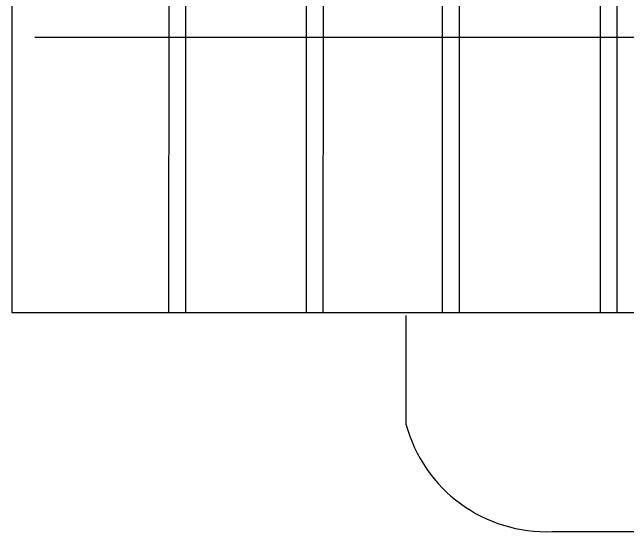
# Model space of a CAD drawing. Header units: millimetres. Extents: x -17017 to 2697, y 1903 to 18260.
# Drawn here: x -16962.39 to -16960.573, y 18236.827 to 18238.36 of the extents above; entities that cross this region are included whole.
import ezdxf

# ---------------------------------------------------------------- set-up
doc = ezdxf.new("R2010")
doc.units = ezdxf.units.MM
doc.layers.add('1', color=7, linetype='Continuous')
doc.layers.add('55', color=7, linetype='Continuous')

msp = doc.modelspace()

# ---------------------------------------------------------------- linework, layer by layer
at = {"layer": '1'}
for p, q in [((-16961.9219, 18245.0745), (-16961.929, 18237.4728)), ((-16961.8719, 18245.0744), (-16961.879, 18237.4728)), ((-16961.5157, 18245.0745), (-16961.5228, 18237.4728)), ((-16961.4657, 18245.0744), (-16961.4728, 18237.4728)), ((-16961.1212, 18245.0745), (-16961.1212, 18237.4728)), ((-16961.0712, 18245.0745), (-16961.0712, 18237.4728)), ((-16960.655, 18245.0745), (-16960.655, 18237.4728)), ((-16960.605, 18245.0745), (-16960.605, 18237.4728))]:
    msp.add_line(p, q, dxfattribs=at)
at = {"layer": '1', "linetype": 'ByBlock'}
msp.add_line((-16962.3235, 18238.2861), (-16958.3773, 18238.2861), dxfattribs=at)
at = {"layer": '55', "linetype": 'ByBlock'}
for points in [[(-16958.3124, 18238.4333), (-16958.3124, 18237.4728), (-16962.3898, 18237.4728), (-16962.3898, 18238.4333)], [(-16961.2278, 18237.4648), (-16961.2278, 18237.1449)], [(-16960.7948, 18236.8277), (-16959.9948, 18236.8277)]]:
    msp.add_lwpolyline(points, dxfattribs=at)
msp.add_arc((-16960.8138, 18237.2559), 0.4286, 195.0119, 272.5329, dxfattribs=at)

doc.saveas('drawing.dxf')
